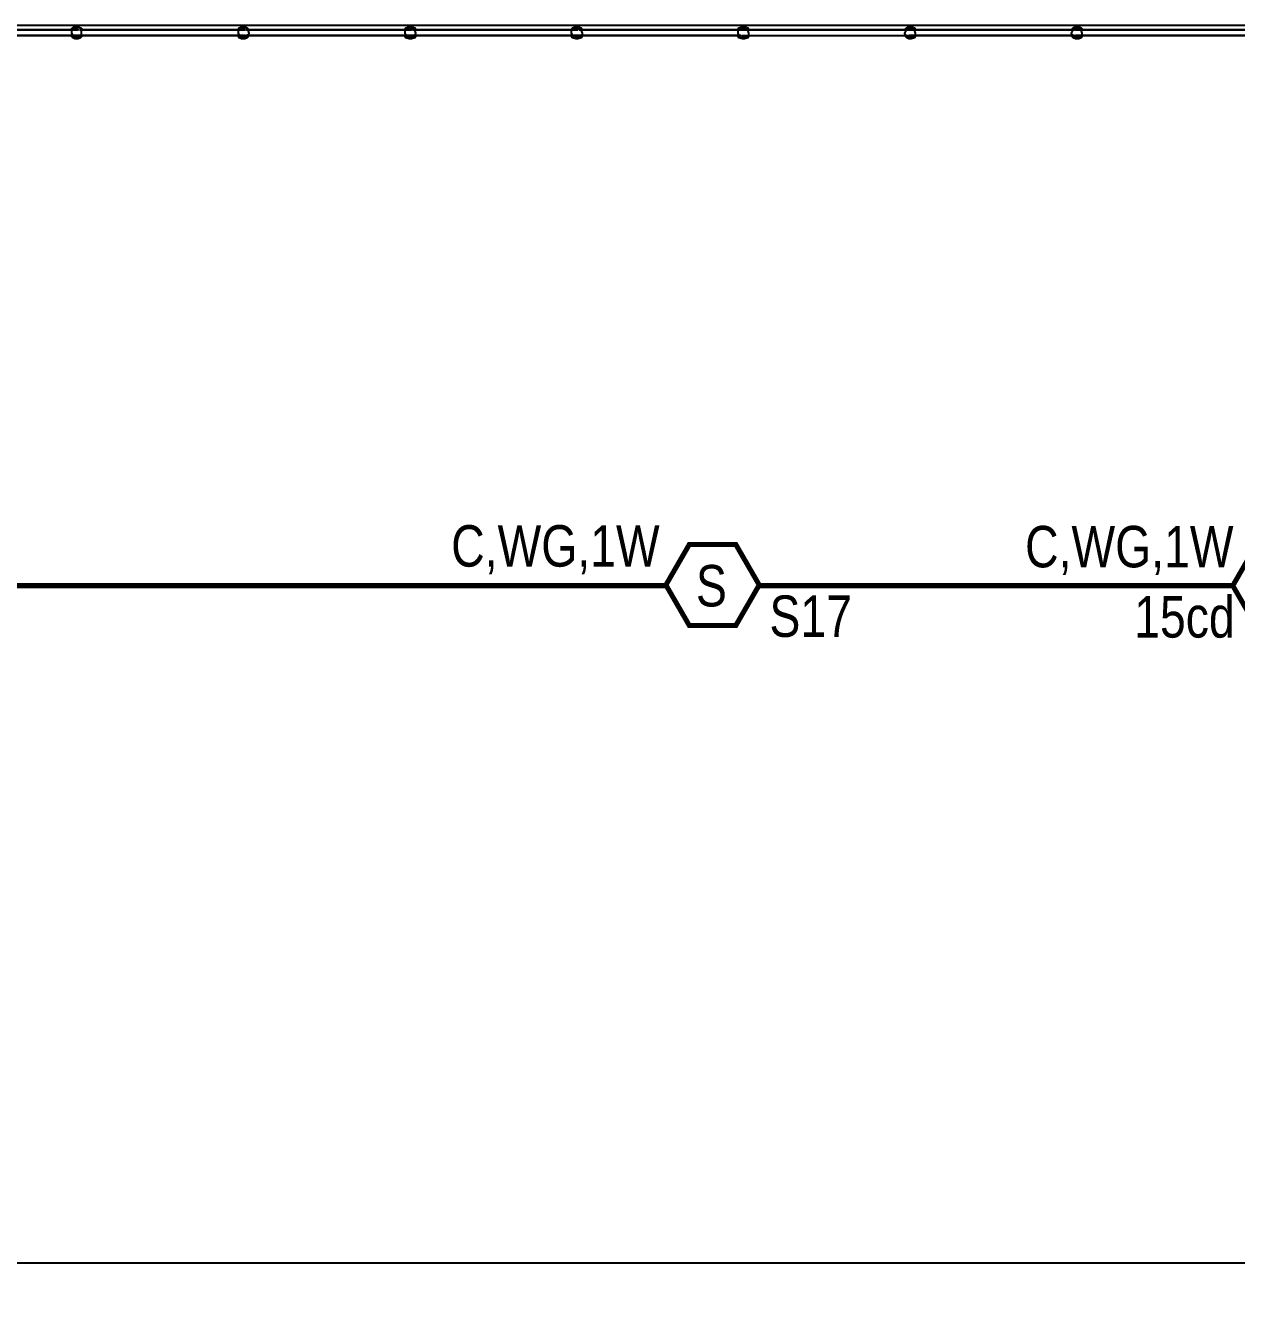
# Model space of a CAD drawing. Header units: inches. Extents: x 9349 to 17082, y 17684 to 25415.
# Drawn here: x 12958.7 to 13309.2, y 20434.5 to 20803.6 of the extents above; entities that cross this region are included whole.
import ezdxf
from ezdxf.enums import TextEntityAlignment as Align

# ---------------------------------------------------------------- set-up
doc = ezdxf.new("R2010")
doc.units = ezdxf.units.IN
doc.header["$LTSCALE"] = 0.25
doc.header["$MEASUREMENT"] = 0
for name, color, linetype in [('BACKGROUND', 8, 'Continuous'), ('CONDUIT', 6, 'Continuous'), ('SPEAKER', 1, 'Continuous'), ('SPEAKER STROBE', 1, 'Continuous')]:
    doc.layers.add(name, color=color, linetype=linetype)
doc.styles.add('Arial', font='arial.ttf', dxfattribs={"width": 0.8})

# ---------------------------------------------------------------- blocks, each defined once
blk = doc.blocks.new('GC-S7')
at = {"layer": 'SPEAKER', "const_width": 1.46}
blk.add_lwpolyline([(13.83, 0.21), (7.08, 11.9), (-6.42, 11.9), (-13.17, 0.21), (-6.42, -11.49), (7.08, -11.49)], close=True, dxfattribs=at)
at = {"layer": 'SPEAKER', "style": 'Arial', "width": 0.8}
blk.add_text('S', height=12, dxfattribs=at).set_placement((0, 0), align=Align.MIDDLE)
for tag, p in [('C', (-14.98, 11.52)), ('1/2W', (-14.65, -8.82))]:
    blk.add_attdef(tag, text='', height=12, dxfattribs=at).set_placement(p, align=Align.MIDDLE_RIGHT)
blk.add_attdef('Speaker_Circuit', text='', height=12, dxfattribs=at).set_placement((16.8, -8.82), align=Align.MIDDLE_LEFT)
blk = doc.blocks.new('GC-S7VM')
at = {"layer": 'SPEAKER STROBE', "const_width": 1.46}
blk.add_lwpolyline([(13.83, 0.21), (7.08, 11.9), (-6.42, 11.9), (-13.17, 0.21), (-6.42, -11.49), (7.08, -11.49)], close=True, dxfattribs=at)
at = {"layer": 'SPEAKER STROBE', "style": 'Arial', "width": 0.8}
blk.add_text('SV', height=12, dxfattribs=at).set_placement((0, 0), align=Align.MIDDLE)
for tag, p in [('C', (-12.95, 11.52)), ('CANDELA', (-12.62, -8.82)), ('1/2W', (-12.62, -29.16))]:
    blk.add_attdef(tag, text='', height=12, dxfattribs=at).set_placement(p, align=Align.MIDDLE_RIGHT)
for tag, p in [('Speaker_Circuit', (16.8, 11.52)), ('Visual_Circuit', (16.8, -8.82))]:
    blk.add_attdef(tag, text='', height=12, dxfattribs=at).set_placement(p, align=Align.MIDDLE_LEFT)

msp = doc.modelspace()

# ---------------------------------------------------------------- linework, layer by layer
at = {"layer": 'BACKGROUND'}
for points in [[(13552.57, 20803.64), (12299.97, 20803.64)], [(12973.04, 20802.35), (12973.36, 20802.35), (12974, 20802.35), (12973.68, 20802.67), (12973.04, 20802.35), (12925.79, 20802.35)], [(12925.79, 20802.35), (12973.04, 20802.35), (12973.36, 20802.35), (12974, 20802.35), (12973.68, 20802.67), (12973.36, 20802.35), (12974, 20802.35), (12973.36, 20802.35), (12974, 20802.35), (12973.36, 20802.35), (12974, 20802.35), (12973.36, 20802.35), (12974, 20802.35), (12973.36, 20802.35), (12973.04, 20802.35), (12973.36, 20802.35), (12974, 20802.35), (12973.36, 20802.35), (12973.04, 20802.35), (12973.36, 20802.35), (12973.04, 20802.35), (12973.36, 20802.35), (12973.04, 20802.35), (12973.36, 20802.35), (12973.04, 20802.35), (12925.79, 20802.35)], [(12971.75, 20802.35), (12972.39, 20803), (12973.04, 20803.32), (12974, 20803.32), (12974.64, 20803), (12975.29, 20802.35)], [(12974.97, 20802.35), (12974.32, 20803), (12973.36, 20803), (12972.72, 20802.67), (12972.07, 20802.03), (12972.07, 20801.39), (12972.39, 20800.75), (12973.04, 20800.1), (12973.68, 20800.1), (12974.64, 20800.42), (12974.97, 20800.75)], [(12972.39, 20800.75), (12973.04, 20800.1), (12973.68, 20800.1), (12974.64, 20800.42), (12974.97, 20801.07), (12974.97, 20801.39), (12974.97, 20802.35), (12974.32, 20803), (12973.36, 20803), (12972.72, 20802.67), (12972.39, 20802.35)], [(12974, 20802.67), (12973.04, 20802.67)], [(12974, 20802.35), (12973.68, 20802.67), (12973.04, 20802.35), (12973.68, 20802.67)], [(12974, 20802.35), (12974, 20802.35)], [(12974, 20802.35), (12974, 20802.35)], [(12974, 20802.35), (12974, 20802.35)], [(12974, 20802.35), (12974, 20802.35)], [(12974, 20802.35), (12974, 20802.35)], [(12974, 20802.35), (12974, 20802.35)], [(12974, 20802.35), (12974, 20802.35)], [(12974, 20802.35), (12974, 20802.35)], [(13021.89, 20802.67), (13021.25, 20802.35), (12974.32, 20802.35)], [(13020.29, 20802.35), (13020.61, 20803), (13021.25, 20803.32), (13022.22, 20803.32), (13022.86, 20803), (13023.5, 20802.35)], [(13023.18, 20802.35), (13022.54, 20803), (13021.57, 20803), (13020.93, 20802.67), (13020.29, 20802.03), (13020.29, 20801.39), (13020.61, 20800.75), (13021.25, 20800.1), (13021.89, 20800.1), (13022.86, 20800.42), (13023.18, 20800.75)], [(13020.61, 20800.75), (13021.25, 20800.1), (13021.89, 20800.1), (13022.86, 20800.42), (13023.18, 20801.07), (13023.5, 20801.39), (13023.18, 20802.35), (13022.54, 20803), (13021.57, 20803), (13020.93, 20802.67), (13020.61, 20802.35)], [(13022.22, 20802.67), (13021.25, 20802.67)], [(13021.25, 20802.35), (13021.57, 20802.35)], [(13021.25, 20802.35), (13021.57, 20802.35)], [(13021.25, 20802.35), (13021.57, 20802.35)], [(13021.25, 20802.35), (13021.57, 20802.35)], [(13021.25, 20802.35), (13021.57, 20802.35)], [(13021.57, 20802.35), (13022.22, 20802.35)], [(13021.57, 20802.35), (13022.22, 20802.35)], [(13021.57, 20802.35), (13022.22, 20802.35)], [(13021.57, 20802.35), (13022.22, 20802.35)], [(13021.57, 20802.35), (13022.22, 20802.35)], [(13021.57, 20802.35), (13022.22, 20802.35)], [(13021.57, 20802.35), (13022.22, 20802.35)], [(13022.22, 20802.35), (13022.22, 20802.35)], [(13022.22, 20802.35), (13022.22, 20802.35)], [(13022.22, 20802.35), (13022.22, 20802.35)], [(13022.22, 20802.35), (13022.22, 20802.35)], [(13022.22, 20802.35), (13022.22, 20802.35)], [(13022.22, 20802.35), (13022.22, 20802.35)], [(13022.22, 20802.35), (13022.22, 20802.35)], [(13022.22, 20802.35), (13022.22, 20802.35)], [(13069.79, 20802.67), (13070.43, 20802.67), (13069.79, 20802.35), (13070.43, 20802.35), (13069.79, 20802.35), (13069.47, 20802.35), (13022.54, 20802.35)], [(13068.5, 20802.35), (13068.82, 20803), (13069.79, 20803.32), (13070.43, 20803.32), (13071.39, 20803), (13071.72, 20802.35)], [(13071.39, 20802.35), (13070.75, 20803), (13069.79, 20803), (13069.14, 20802.67), (13068.5, 20802.03), (13068.5, 20801.39), (13068.82, 20800.75), (13069.47, 20800.1), (13070.43, 20800.1), (13071.07, 20800.42), (13071.39, 20800.75)], [(13068.82, 20800.75), (13069.47, 20800.1), (13070.43, 20800.1), (13071.07, 20800.42), (13071.39, 20801.07), (13071.72, 20801.39), (13071.39, 20802.35), (13070.75, 20803), (13069.79, 20803), (13069.14, 20802.67), (13068.82, 20802.35)], [(13070.43, 20802.35), (13070.43, 20802.67), (13069.47, 20802.35)], [(13069.47, 20802.35), (13069.79, 20802.35)], [(13069.47, 20802.35), (13069.79, 20802.35)], [(13069.47, 20802.35), (13069.79, 20802.35)], [(13069.47, 20802.35), (13069.79, 20802.35)], [(13069.47, 20802.35), (13069.79, 20802.35)], [(13069.47, 20802.35), (13069.79, 20802.35)], [(13069.47, 20802.35), (13069.79, 20802.35)], [(13069.47, 20802.35), (13069.79, 20802.35)], [(13069.79, 20802.35), (13070.43, 20802.35)], [(13069.79, 20802.35), (13070.43, 20802.35)], [(13069.79, 20802.35), (13070.43, 20802.35)], [(13069.79, 20802.35), (13070.43, 20802.35)], [(13069.79, 20802.35), (13070.43, 20802.35)], [(13069.79, 20802.35), (13070.43, 20802.35)], [(13069.79, 20802.35), (13070.43, 20802.35)], [(13069.79, 20802.35), (13070.43, 20802.35)], [(13070.43, 20802.35), (13070.43, 20802.35)], [(13070.43, 20802.35), (13070.43, 20802.35)], [(13070.43, 20802.35), (13070.43, 20802.35)], [(13070.43, 20802.35), (13070.43, 20802.35)], [(13070.43, 20802.35), (13070.43, 20802.35)], [(13070.43, 20802.35), (13070.43, 20802.35)], [(13070.43, 20802.35), (13070.43, 20802.35)], [(13070.43, 20802.35), (13070.43, 20802.35)], [(13118, 20802.67), (13118.64, 20802.67), (13118, 20802.35), (13118.64, 20802.35), (13118, 20802.35), (13117.68, 20802.35), (13070.75, 20802.35)], [(13116.72, 20802.35), (13117.04, 20803), (13118, 20803.32), (13118.64, 20803.32), (13119.61, 20803), (13119.93, 20802.35)], [(13119.61, 20802.35), (13118.97, 20803), (13118, 20803), (13117.36, 20802.67), (13116.72, 20802.03), (13116.72, 20801.39), (13117.04, 20800.75), (13117.68, 20800.1), (13118.64, 20800.1), (13119.29, 20800.42), (13119.61, 20800.75)], [(13117.04, 20800.75), (13117.68, 20800.1), (13118.64, 20800.1), (13119.29, 20800.42), (13119.93, 20801.07), (13119.93, 20801.39), (13119.61, 20802.35), (13118.97, 20803), (13118, 20803), (13117.36, 20802.67), (13117.04, 20802.35)], [(13118.64, 20802.35), (13118.64, 20802.67), (13117.68, 20802.35)], [(13117.68, 20802.35), (13118, 20802.35)], [(13117.68, 20802.35), (13118, 20802.35)], [(13117.68, 20802.35), (13118, 20802.35)], [(13117.68, 20802.35), (13118, 20802.35)], [(13117.68, 20802.35), (13118, 20802.35)], [(13117.68, 20802.35), (13118, 20802.35)], [(13117.68, 20802.35), (13118, 20802.35)], [(13117.68, 20802.35), (13118, 20802.35)], [(13118, 20802.35), (13118.64, 20802.35)], [(13118, 20802.35), (13118.64, 20802.35)], [(13118, 20802.35), (13118.64, 20802.35)], [(13118, 20802.35), (13118.64, 20802.35)], [(13118, 20802.35), (13118.64, 20802.35)], [(13118, 20802.35), (13118.64, 20802.35)], [(13118, 20802.35), (13118.64, 20802.35)], [(13118, 20802.35), (13118.64, 20802.35)], [(13118.64, 20802.35), (13118.64, 20802.35)], [(13118.64, 20802.35), (13118.64, 20802.35)], [(13118.64, 20802.35), (13118.64, 20802.35)], [(13118.64, 20802.35), (13118.64, 20802.35)], [(13118.64, 20802.35), (13118.64, 20802.35)], [(13118.64, 20802.35), (13118.64, 20802.35)], [(13118.64, 20802.35), (13118.64, 20802.35)], [(13118.64, 20802.35), (13118.64, 20802.35)], [(13165.89, 20802.35), (13118.97, 20802.35)], [(13164.93, 20802.35), (13165.25, 20803), (13166.22, 20803.32), (13166.86, 20803.32), (13167.82, 20803), (13168.14, 20802.35)], [(13167.82, 20802.35), (13167.18, 20803), (13166.22, 20803), (13165.57, 20802.67), (13164.93, 20802.03), (13164.93, 20801.39), (13165.25, 20800.75), (13165.89, 20800.1), (13166.86, 20800.1), (13167.5, 20800.42), (13167.82, 20800.75)], [(13165.25, 20800.75), (13165.89, 20800.1), (13166.86, 20800.1), (13167.5, 20800.42), (13168.14, 20801.07), (13168.14, 20801.39), (13167.82, 20802.35), (13167.18, 20803), (13166.22, 20803), (13165.57, 20802.67), (13165.25, 20802.35)], [(13214.43, 20802.67), (13215.07, 20802.67), (13215.39, 20802.35), (13215.07, 20802.35), (13215.39, 20802.35), (13215.07, 20802.67), (13214.43, 20802.35), (13215.07, 20802.67), (13214.43, 20802.35), (13215.07, 20802.35), (13214.43, 20802.35), (13214.11, 20802.35), (13214.43, 20802.35), (13215.07, 20802.35), (13214.43, 20802.35), (13214.11, 20802.35), (13167.18, 20802.35), (13166.86, 20802.35), (13166.22, 20802.35), (13165.89, 20802.35), (13166.22, 20802.35), (13165.89, 20802.35), (13166.22, 20802.35), (13167.18, 20802.35), (13166.86, 20802.35), (13167.18, 20802.35), (13166.86, 20802.35), (13166.22, 20802.35), (13165.89, 20802.35), (13166.86, 20802.67), (13166.86, 20802.35), (13166.86, 20802.67), (13166.22, 20802.35), (13166.86, 20802.67), (13166.22, 20802.67)], [(13166.86, 20802.67), (13165.89, 20802.35)], [(13165.89, 20802.35), (13166.22, 20802.35)], [(13165.89, 20802.35), (13166.22, 20802.35)], [(13166.22, 20802.35), (13166.86, 20802.35)], [(13166.22, 20802.35), (13166.86, 20802.35)], [(13166.22, 20802.35), (13166.86, 20802.35)], [(13166.22, 20802.35), (13166.86, 20802.35)], [(13166.22, 20802.35), (13166.86, 20802.35)], [(13166.22, 20802.35), (13166.86, 20802.35)], [(13166.22, 20802.35), (13166.86, 20802.35)], [(13166.86, 20802.35), (13166.86, 20802.67)], [(13166.86, 20802.35), (13167.18, 20802.35)], [(13166.86, 20802.35), (13167.18, 20802.35)], [(13166.86, 20802.35), (13167.18, 20802.35)], [(13166.86, 20802.35), (13167.18, 20802.35)], [(13213.14, 20802.35), (13213.79, 20803), (13214.43, 20803.32), (13215.07, 20803.32), (13216.04, 20803), (13216.36, 20802.35)], [(13216.04, 20802.35), (13215.39, 20803), (13214.43, 20803), (13213.79, 20802.67), (13213.47, 20802.03), (13213.14, 20801.39), (13213.47, 20800.75), (13214.11, 20800.1), (13215.07, 20800.1), (13215.72, 20800.42), (13216.04, 20800.75)], [(13213.47, 20800.75), (13214.11, 20800.1), (13215.07, 20800.1), (13215.72, 20800.42), (13216.36, 20801.07), (13216.36, 20801.39), (13216.04, 20802.35), (13215.39, 20803), (13214.43, 20803), (13213.79, 20802.67), (13213.47, 20802.35)], [(13262.32, 20802.35), (13215.39, 20802.35), (13214.43, 20802.35), (13215.07, 20802.67), (13215.39, 20802.35), (13215.07, 20802.35), (13215.39, 20802.35), (13215.07, 20802.35), (13214.43, 20802.35), (13214.11, 20802.35), (13214.43, 20802.35), (13215.07, 20802.35), (13215.39, 20802.35), (13215.07, 20802.35), (13215.39, 20802.35)], [(13214.11, 20802.35), (13214.43, 20802.35), (13215.07, 20802.35)], [(13214.43, 20802.35), (13214.43, 20802.35)], [(13261.36, 20802.35), (13262, 20803), (13262.64, 20803.32), (13263.61, 20803.32), (13264.25, 20803), (13264.89, 20802.35)], [(13264.25, 20802.35), (13263.61, 20803), (13262.97, 20803), (13262, 20802.67), (13261.68, 20802.03), (13261.36, 20801.39), (13261.68, 20800.75), (13262.32, 20800.1), (13263.29, 20800.1), (13263.93, 20800.42), (13264.25, 20800.75)], [(13261.68, 20800.75), (13262.32, 20800.1), (13263.29, 20800.1), (13263.93, 20800.42), (13264.57, 20801.07), (13264.57, 20801.39), (13264.25, 20802.35), (13263.61, 20803), (13262.97, 20803), (13262, 20802.67), (13261.68, 20802.35)], [(13263.29, 20802.35), (13263.61, 20802.35), (13263.29, 20802.35), (13262.64, 20802.35), (13263.29, 20802.35), (13263.61, 20802.35), (13263.29, 20802.35), (13262.64, 20802.35), (13263.29, 20802.35), (13263.61, 20802.35), (13263.29, 20802.35), (13262.64, 20802.35), (13263.29, 20802.35), (13263.61, 20802.35), (13263.29, 20802.35), (13262.64, 20802.35), (13263.29, 20802.35), (13262.64, 20802.35), (13263.29, 20802.67), (13262.64, 20802.67)], [(13263.29, 20802.67), (13262.64, 20802.35)], [(13263.29, 20802.67), (13262.64, 20802.35)], [(13262.64, 20802.35), (13262.64, 20802.35)], [(13262.64, 20802.35), (13262.64, 20802.35)], [(13262.64, 20802.35), (13262.64, 20802.35)], [(13262.64, 20802.35), (13262.64, 20802.35)], [(13262.64, 20802.35), (13262.64, 20802.35)], [(13262.64, 20802.35), (13262.64, 20802.35)], [(13262.64, 20802.35), (13262.64, 20802.35)], [(13262.64, 20802.35), (13262.64, 20802.35)], [(13262.64, 20802.35), (13262.64, 20802.35)], [(13262.64, 20802.35), (13262.64, 20802.35)], [(13262.64, 20802.35), (13262.64, 20802.35)], [(13263.61, 20802.35), (13263.29, 20802.67)], [(13263.61, 20802.35), (13263.29, 20802.67)], [(12975.29, 20800.75), (12974.64, 20800.1), (12974, 20799.78), (12973.04, 20799.78), (12972.39, 20800.1), (12971.75, 20800.75)], [(12973.36, 20800.42), (12973.04, 20800.75)], [(12973.36, 20800.42), (12973.04, 20800.75)], [(12973.36, 20800.42), (12973.04, 20800.75)], [(12973.36, 20800.42), (12973.04, 20800.75)], [(12973.36, 20800.42), (12973.04, 20800.75)], [(12973.36, 20800.42), (12973.04, 20800.75)], [(12973.36, 20800.42), (12973.04, 20800.75)], [(12973.36, 20800.42), (12973.04, 20800.75)], [(12973.04, 20800.42), (12973.36, 20800.42)], [(12973.36, 20800.42), (12974, 20800.42)], [(12974, 20800.42), (12973.36, 20800.42)], [(12974, 20800.42), (12973.36, 20800.42)], [(12974, 20800.42), (12973.36, 20800.42)], [(12974, 20800.42), (12973.36, 20800.42)], [(12974, 20800.42), (12973.36, 20800.42)], [(12974, 20800.42), (12973.36, 20800.42)], [(12974, 20800.42), (12973.36, 20800.42)], [(12974, 20800.75), (12974, 20800.42)], [(12974, 20800.75), (12974, 20800.42)], [(12974, 20800.75), (12974, 20800.42)], [(12974, 20800.75), (12974, 20800.42)], [(12974, 20800.75), (12974, 20800.42)], [(12974, 20800.75), (12974, 20800.42)], [(13023.5, 20800.75), (13022.86, 20800.1), (13022.22, 20799.78), (13021.25, 20799.78), (13020.61, 20800.1), (13020.29, 20800.75)], [(13021.25, 20800.42), (13021.57, 20800.42), (13021.25, 20800.75), (13021.57, 20800.42), (13022.22, 20800.42), (13021.57, 20800.42), (13022.22, 20800.42), (13021.57, 20800.42), (13021.25, 20800.75)], [(13021.57, 20800.42), (13021.25, 20800.75)], [(13021.57, 20800.42), (13021.25, 20800.75)], [(13021.57, 20800.42), (13021.25, 20800.75)], [(13021.57, 20800.42), (13021.25, 20800.75)], [(13021.57, 20800.42), (13021.25, 20800.75)], [(13021.57, 20800.42), (13021.25, 20800.75)], [(13022.22, 20800.42), (13021.57, 20800.42)], [(13022.22, 20800.42), (13021.57, 20800.42)], [(13022.22, 20800.42), (13021.57, 20800.42)], [(13022.22, 20800.42), (13021.57, 20800.42)], [(13022.22, 20800.42), (13021.57, 20800.42)], [(13022.22, 20800.42), (13021.57, 20800.42)], [(13022.22, 20800.42), (13021.57, 20800.42)], [(13022.22, 20800.75), (13022.22, 20800.75)], [(13022.22, 20800.75), (13022.22, 20800.75)], [(13022.22, 20800.75), (13022.22, 20800.75)], [(13022.22, 20800.75), (13022.22, 20800.42)], [(13022.22, 20800.75), (13022.22, 20800.42)], [(13022.22, 20800.75), (13022.22, 20800.42)], [(13022.22, 20800.75), (13022.22, 20800.42)], [(13022.22, 20800.75), (13022.22, 20800.42)], [(13022.22, 20800.75), (13022.22, 20800.42)], [(13022.22, 20800.75), (13022.22, 20800.42)], [(13022.54, 20800.75), (13069.47, 20800.75), (13070.43, 20800.75)], [(13071.72, 20800.75), (13071.39, 20800.1), (13070.43, 20799.78), (13069.79, 20799.78), (13068.82, 20800.1), (13068.5, 20800.75)], [(13070.75, 20800.75), (13070.43, 20800.42), (13069.79, 20800.42), (13069.47, 20800.75), (13069.79, 20800.42), (13070.43, 20800.42), (13069.79, 20800.42), (13070.43, 20800.42), (13069.79, 20800.42), (13069.47, 20800.75), (13069.79, 20800.42), (13070.43, 20800.42), (13070.75, 20800.75), (13070.43, 20800.42), (13069.79, 20800.42), (13069.47, 20800.75), (13069.79, 20800.42), (13070.43, 20800.42), (13070.75, 20800.75), (13070.43, 20800.42), (13069.79, 20800.42), (13069.47, 20800.75), (13069.79, 20800.42), (13070.43, 20800.42), (13070.75, 20800.75), (13117.68, 20800.75), (13118.64, 20800.75), (13118.97, 20800.75), (13165.89, 20800.75)], [(13069.79, 20800.42), (13069.79, 20800.42)], [(13070.43, 20800.75), (13070.43, 20800.75)], [(13119.93, 20800.75), (13119.61, 20800.1), (13118.64, 20799.78), (13118, 20799.78), (13117.04, 20800.1), (13116.72, 20800.75)], [(13118, 20800.42), (13118, 20800.75)], [(13118, 20800.42), (13118, 20800.75)], [(13118, 20800.42), (13118, 20800.75)], [(13118, 20800.42), (13118, 20800.75)], [(13118, 20800.42), (13118, 20800.75)], [(13118, 20800.42), (13118, 20800.75)], [(13118, 20800.42), (13118, 20800.42)], [(13118, 20800.42), (13118.97, 20800.42)], [(13118.64, 20800.42), (13118, 20800.42)], [(13118.64, 20800.42), (13118, 20800.42)], [(13118.64, 20800.42), (13118, 20800.42)], [(13118.64, 20800.42), (13118, 20800.42)], [(13118.64, 20800.42), (13118, 20800.42)], [(13118.64, 20800.42), (13118, 20800.42)], [(13118.64, 20800.42), (13118, 20800.42)], [(13118.97, 20800.75), (13118.64, 20800.42)], [(13118.97, 20800.75), (13118.64, 20800.42)], [(13118.97, 20800.75), (13118.64, 20800.42)], [(13118.97, 20800.75), (13118.64, 20800.42)], [(13118.97, 20800.75), (13118.64, 20800.42)], [(13118.97, 20800.75), (13118.64, 20800.42)], [(13118.97, 20800.75), (13118.64, 20800.42)], [(13118.97, 20800.75), (13118.64, 20800.42)], [(13168.14, 20800.75), (13167.82, 20800.1), (13166.86, 20799.78), (13166.22, 20799.78), (13165.25, 20800.1), (13164.93, 20800.75)], [(13166.22, 20800.75), (13166.86, 20800.75)], [(13166.22, 20800.75), (13166.86, 20800.75)], [(13166.22, 20800.75), (13166.22, 20800.42), (13166.22, 20800.75), (13166.22, 20800.42), (13167.18, 20800.42)], [(13166.22, 20800.42), (13166.22, 20800.75)], [(13166.22, 20800.42), (13166.22, 20800.75)], [(13166.22, 20800.42), (13166.22, 20800.75)], [(13166.22, 20800.42), (13166.22, 20800.75)], [(13166.22, 20800.42), (13166.22, 20800.75)], [(13166.22, 20800.42), (13166.22, 20800.75)], [(13166.22, 20800.42), (13166.22, 20800.42)], [(13166.86, 20800.42), (13166.22, 20800.42)], [(13166.86, 20800.42), (13166.22, 20800.42)], [(13166.86, 20800.42), (13166.22, 20800.42)], [(13166.86, 20800.42), (13166.22, 20800.42)], [(13166.86, 20800.42), (13166.22, 20800.42)], [(13166.86, 20800.42), (13166.22, 20800.42)], [(13166.86, 20800.42), (13166.22, 20800.42)], [(13166.86, 20800.42), (13166.22, 20800.42)], [(13166.86, 20800.75), (13167.18, 20800.75)], [(13166.86, 20800.75), (13167.18, 20800.75)], [(13167.18, 20800.75), (13166.86, 20800.42)], [(13167.18, 20800.75), (13166.86, 20800.42)], [(13167.18, 20800.75), (13166.86, 20800.42)], [(13167.18, 20800.75), (13166.86, 20800.42)], [(13167.18, 20800.75), (13166.86, 20800.42)], [(13167.18, 20800.75), (13166.86, 20800.42)], [(13167.18, 20800.75), (13166.86, 20800.42)], [(13167.18, 20800.75), (13214.11, 20800.75)], [(13167.18, 20800.75), (13214.11, 20800.75)], [(13167.18, 20800.75), (13214.11, 20800.75)], [(13216.36, 20800.75), (13216.04, 20800.1), (13215.07, 20799.78), (13214.43, 20799.78), (13213.79, 20800.1), (13213.14, 20800.75)], [(13214.43, 20800.75), (13214.43, 20800.42), (13215.07, 20800.42), (13214.43, 20800.42), (13215.07, 20800.42), (13215.39, 20800.75), (13215.07, 20800.42), (13214.43, 20800.42), (13215.07, 20800.42), (13215.39, 20800.75), (13262.32, 20800.75)], [(13215.39, 20800.42), (13214.43, 20800.42), (13214.43, 20800.75), (13214.75, 20800.42)], [(13215.07, 20800.42), (13215.39, 20800.75), (13215.07, 20800.42), (13214.43, 20800.42), (13214.43, 20800.75), (13214.43, 20800.42), (13214.43, 20800.75), (13214.43, 20800.42)], [(13214.43, 20800.42), (13214.43, 20800.42)], [(13264.89, 20800.75), (13264.25, 20800.1), (13263.61, 20799.78), (13262.64, 20799.78), (13262, 20800.1), (13261.36, 20800.75)], [(13262.64, 20800.42), (13262.64, 20800.75), (13262.64, 20800.42), (13263.29, 20800.42), (13263.61, 20800.75), (13263.29, 20800.42), (13262.64, 20800.42), (13262.64, 20800.75), (13262.97, 20800.42), (13262.64, 20800.75), (13263.29, 20800.75), (13263.61, 20800.75), (13310.86, 20800.75)], [(13262.97, 20800.42), (13263.61, 20800.42), (13262.97, 20800.42), (13262.64, 20800.42), (13263.29, 20800.42), (13263.61, 20800.75), (13263.29, 20800.42), (13263.61, 20800.75), (13263.29, 20800.42), (13262.64, 20800.42), (13263.29, 20800.42), (13262.64, 20800.42), (13263.29, 20800.42), (13262.64, 20800.42), (13262.64, 20800.75), (13262.64, 20800.42), (13262.64, 20800.75), (13262.64, 20800.42), (13262.64, 20800.75)]]:
    msp.add_lwpolyline(points, dxfattribs=at)
for points in [[(12974.32, 20802.35), (13021.25, 20802.35), (13021.57, 20802.35), (13022.22, 20802.35), (13021.57, 20802.35), (13021.25, 20802.35)], [(13021.57, 20802.35), (13021.25, 20802.35), (13021.89, 20802.67), (13022.22, 20802.35), (13021.89, 20802.67), (13022.22, 20802.35), (13021.57, 20802.35), (13021.25, 20802.35), (13021.57, 20802.35), (13022.22, 20802.35), (13021.57, 20802.35), (13021.25, 20802.35), (13021.89, 20802.67)], [(13022.54, 20802.35), (13069.47, 20802.35), (13069.79, 20802.35), (13070.43, 20802.35), (13069.79, 20802.35), (13069.47, 20802.35)], [(13069.47, 20802.35), (13070.43, 20802.67), (13070.43, 20802.35), (13070.43, 20802.67)], [(13070.75, 20802.35), (13117.68, 20802.35), (13118, 20802.35), (13118.64, 20802.35), (13118, 20802.35), (13117.68, 20802.35)], [(13117.68, 20802.35), (13118.64, 20802.67), (13118.64, 20802.35), (13118.64, 20802.67)], [(13118.97, 20802.35), (13165.89, 20802.35), (13166.22, 20802.35), (13167.18, 20802.35), (13214.11, 20802.35), (13214.43, 20802.35), (13215.39, 20802.35), (13262.32, 20802.35), (13215.39, 20802.35), (13214.43, 20802.35), (13214.11, 20802.35), (13167.18, 20802.35), (13166.22, 20802.35), (13165.89, 20802.35)], [(13166.22, 20802.35), (13165.89, 20802.35)], [(13215.07, 20802.35), (13214.43, 20802.35), (13214.11, 20802.35), (13214.43, 20802.35)], [(13262.64, 20802.35), (13263.29, 20802.67), (13263.61, 20802.35)], [(13262.64, 20802.35), (13263.61, 20802.35)], [(12973.36, 20800.42), (12973.04, 20800.75), (12973.36, 20800.42), (12974, 20800.42)], [(12974, 20800.42), (12974, 20800.75), (12974, 20800.42), (12973.36, 20800.42)], [(12974, 20800.42), (12973.36, 20800.42)], [(13022.22, 20800.75), (13021.25, 20800.75)], [(13022.22, 20800.42), (13021.57, 20800.42), (13022.22, 20800.42), (13021.57, 20800.42), (13021.25, 20800.75), (13022.22, 20800.75)], [(13165.89, 20800.75), (13118.97, 20800.75), (13118.64, 20800.75), (13117.68, 20800.75), (13070.75, 20800.75), (13070.43, 20800.75), (13069.47, 20800.75), (13022.54, 20800.75), (13069.47, 20800.75), (13070.43, 20800.75), (13070.75, 20800.75), (13117.68, 20800.75), (13118.64, 20800.75), (13118.97, 20800.75)], [(13069.47, 20800.75), (13069.79, 20800.42), (13070.43, 20800.42), (13070.75, 20800.75), (13070.43, 20800.42), (13069.79, 20800.42)], [(13070.43, 20800.42), (13069.79, 20800.42)], [(13118.97, 20800.42), (13118, 20800.42), (13118, 20800.75), (13118, 20800.42)], [(13118, 20800.75), (13118, 20800.42), (13118.64, 20800.42), (13118, 20800.42)], [(13118.64, 20800.42), (13118, 20800.42)], [(13166.86, 20800.42), (13166.22, 20800.42), (13167.18, 20800.42), (13166.22, 20800.42), (13166.22, 20800.75), (13166.86, 20800.75), (13167.18, 20800.75)], [(13166.86, 20800.42), (13166.22, 20800.42)], [(13262.32, 20800.75), (13215.39, 20800.75), (13215.07, 20800.75), (13214.43, 20800.75), (13215.07, 20800.75), (13215.39, 20800.75)], [(13215.07, 20800.42), (13214.43, 20800.42), (13215.07, 20800.42), (13214.75, 20800.42), (13215.39, 20800.42), (13214.75, 20800.42), (13214.43, 20800.75), (13215.07, 20800.75), (13215.39, 20800.75), (13215.07, 20800.42), (13214.43, 20800.42), (13214.43, 20800.75), (13214.43, 20800.42), (13215.07, 20800.42), (13215.39, 20800.75)], [(13360.04, 20800.75), (13359.72, 20800.75), (13359.07, 20800.75), (13311.82, 20800.75), (13311.5, 20800.75), (13310.86, 20800.75), (13263.61, 20800.75), (13263.29, 20800.75), (13262.64, 20800.75), (13263.29, 20800.75), (13263.61, 20800.75), (13310.86, 20800.75), (13311.5, 20800.75), (13311.82, 20800.75), (13359.07, 20800.75), (13359.72, 20800.75)], [(13263.29, 20800.42), (13263.61, 20800.75), (13263.29, 20800.42), (13262.64, 20800.42), (13263.61, 20800.42), (13262.97, 20800.42)]]:
    msp.add_lwpolyline(points, close=True, dxfattribs=at)
at = {"layer": 'BACKGROUND', "ltscale": 0.243333}
for points in [[(13263.61, 20802.35), (13311.82, 20802.35), (13360.04, 20802.35), (13311.82, 20802.35)], [(13021.25, 20800.75), (12973.04, 20800.75), (12924.82, 20800.75), (12973.04, 20800.75)]]:
    msp.add_lwpolyline(points, close=True, dxfattribs=at)
for points in [[(13360.04, 20802.35), (13311.82, 20802.35), (13263.61, 20802.35)], [(12924.82, 20800.75), (12973.04, 20800.75), (13021.25, 20800.75)]]:
    msp.add_lwpolyline(points, dxfattribs=at)
at = {"layer": 'BACKGROUND', "ltscale": 4.306667}
msp.add_lwpolyline([(13577.64, 19733.6), (13577.64, 20445.25), (12515.32, 20445.25)], dxfattribs=at)
at = {"layer": 'CONDUIT', "lineweight": 0, "const_width": 1.5}
for points in [[(13144.22, 20641.44), (12903.81, 20641.44)], [(13308.17, 20641.44), (13170.98, 20641.44)]]:
    msp.add_lwpolyline(points, dxfattribs=at)

# ---------------------------------------------------------------- block references
at = {"layer": 'SPEAKER'}
msp.add_blockref('GC-S7', (13157.27, 20641.44), dxfattribs=at).add_auto_attribs({'C': 'C,WG,1W', 'Speaker_Circuit': 'S17'})
at = {"layer": 'SPEAKER STROBE'}
ref = msp.add_blockref('GC-S7VM', (13321.35, 20641.24), dxfattribs=at)
ref.add_attrib('C', 'C,WG,1W', dxfattribs={"height": 12, "style": 'Arial', "width": 0.8}).set_placement((13308.4, 20652.75), align=Align.MIDDLE_RIGHT)
ref.add_attrib('Speaker_Circuit', 'S17', dxfattribs={"height": 12, "style": 'Arial', "width": 0.8}).set_placement((13338.15, 20669.79), align=Align.MIDDLE_LEFT)
ref.add_attrib('Visual_Circuit', 'V8-2-5', dxfattribs={"height": 12, "style": 'Arial', "width": 0.8}).set_placement((13338.15, 20654.59), align=Align.MIDDLE_LEFT)
ref.add_attrib('CANDELA', '15cd', dxfattribs={"height": 12, "style": 'Arial', "width": 0.8}).set_placement((13308.72, 20632.41), align=Align.MIDDLE_RIGHT)

doc.saveas('drawing.dxf')
